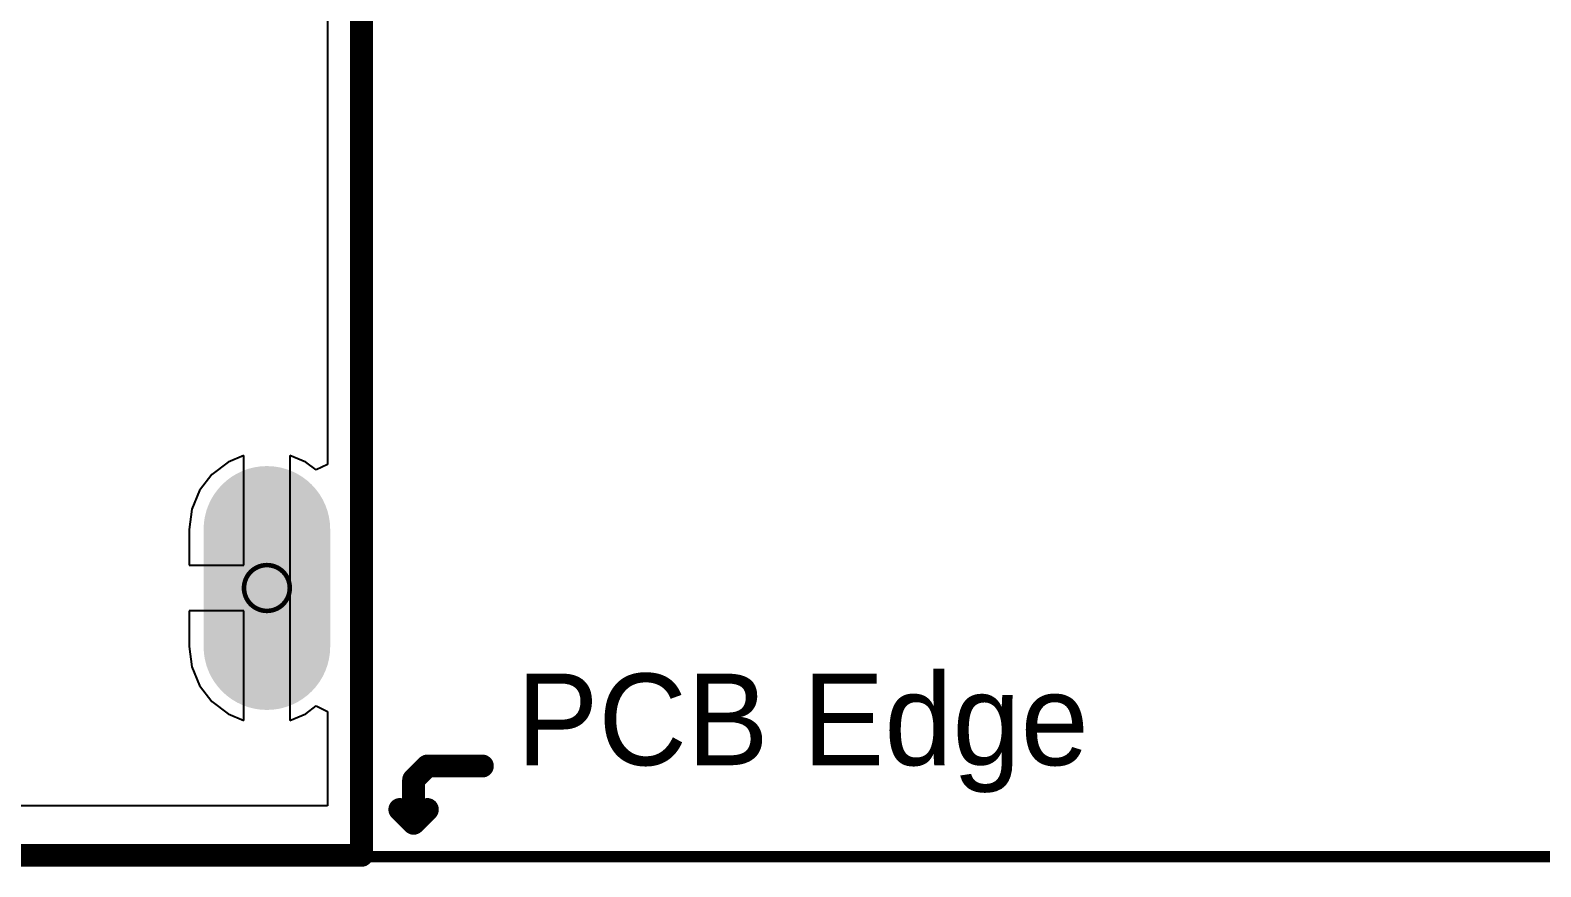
# Model space of a CAD drawing. Header units: millimetres. Extents: x -6 to 194, y -120 to 229.
# Drawn here: x 6.52 to 23.27, y -0.13 to 9.15 of the extents above; entities that cross this region are included whole.
import ezdxf

# ---------------------------------------------------------------- set-up
doc = ezdxf.new("R2010")
doc.units = ezdxf.units.MM
for name, color, linetype in [('BottomLayer', 5, 'Continuous'), ('BottomSolder', 6, 'Continuous'), ('DrillDrawing', 1, 'Continuous'), ('Mechanical2', 216, 'Continuous'), ('MultiLayer', 9, 'Continuous'), ('PadHoleLayer', 156, 'Continuous'), ('TopLayer', 1, 'Continuous'), ('TopOverlay', 2, 'Continuous'), ('TopSolder', 216, 'Continuous')]:
    doc.layers.add(name, color=color, linetype=linetype)

# ---------------------------------------------------------------- blocks, each defined once
blk = doc.blocks.new('U224_051N_3GRA035_11')
at = {"layer": 'BottomLayer'}
h = blk.add_hatch(color=5, dxfattribs=at)
edge = h.paths.add_edge_path()
edge.add_arc((-7.85, -4.95), 0.6, 180, 360)
edge.add_line((-7.25, -4.95), (-7.25, -3.65))
edge.add_arc((-7.85, -3.65), 0.6, 0, 180)
edge.add_line((-8.45, -3.65), (-8.45, -4.95))
at = {"layer": 'BottomSolder'}
h = blk.add_hatch(color=6, dxfattribs=at)
edge = h.paths.add_edge_path()
edge.add_arc((-7.85, -4.95), 0.702, 180, 360)
edge.add_line((-7.148, -4.95), (-7.148, -3.65))
edge.add_arc((-7.85, -3.65), 0.702, 0, 180)
edge.add_line((-8.552, -3.65), (-8.552, -4.95))
at = {"layer": 'MultiLayer'}
h = blk.add_hatch(color=9, dxfattribs=at)
edge = h.paths.add_edge_path()
edge.add_arc((-7.85, -4.95), 0.6, 180, 360)
edge.add_line((-7.25, -4.95), (-7.25, -3.65))
edge.add_arc((-7.85, -3.65), 0.6, 0, 180)
edge.add_line((-8.45, -3.65), (-8.45, -4.95))
at = {"layer": 'PadHoleLayer'}
h = blk.add_hatch(color=156, dxfattribs=at)
edge = h.paths.add_edge_path()
edge.add_arc((-7.85, -4.89), 0.36, 180, 360)
edge.add_line((-7.49, -4.89), (-7.49, -3.71))
edge.add_arc((-7.85, -3.71), 0.36, 0, 180)
edge.add_line((-8.21, -3.71), (-8.21, -4.89))
at = {"layer": 'TopLayer'}
h = blk.add_hatch(color=1, dxfattribs=at)
edge = h.paths.add_edge_path()
edge.add_arc((-7.85, -4.95), 0.6, 180, 360)
edge.add_line((-7.25, -4.95), (-7.25, -3.65))
edge.add_arc((-7.85, -3.65), 0.6, 0, 180)
edge.add_line((-8.45, -3.65), (-8.45, -4.95))
at = {"layer": 'TopSolder'}
h = blk.add_hatch(color=216, dxfattribs=at)
edge = h.paths.add_edge_path()
edge.add_arc((-7.85, -4.95), 0.702, 180, 360)
edge.add_line((-7.148, -4.95), (-7.148, -3.65))
edge.add_arc((-7.85, -3.65), 0.702, 0, 180)
edge.add_line((-8.552, -3.65), (-8.552, -4.95))
at = {"layer": 'TopOverlay'}
for points, const_width in [([(-6.8, -7.279), (-6.8, 3.471)], 0.127), ([(-6.223, -6.426), (-6.071, -6.274)], 0.254), ([(-6.071, -6.274), (-5.461, -6.274)], 0.254), ([(-6.223, -6.909), (-6.223, -6.426)], 0.254), ([(-6.375, -6.756), (-6.223, -6.909)], 0.254), ([(-6.223, -6.909), (-6.071, -6.756)], 0.254), ([(-8.25, -7.279), (-6.8, -7.279)], 0.127), ([(-6.8, -7.279), (6.8, -7.279)], 0.127)]:
    blk.add_lwpolyline(points, dxfattribs=dict(at, const_width=const_width))
for points, const_width in [([(-6.134, -6.274, 1), (-6.007, -6.274, 1)], 0.127), ([(-6.134, -6.274, 1), (-6.007, -6.274, 1)], 0.127), ([(-5.524, -6.274, 1), (-5.397, -6.274, 1)], 0.127), ([(-6.286, -6.426, 1), (-6.16, -6.426, 1)], 0.127), ([(-6.286, -6.426, 1), (-6.16, -6.426, 1)], 0.127), ([(-6.439, -6.756, 1), (-6.312, -6.756, 1)], 0.127), ([(-6.134, -6.756, 1), (-6.007, -6.756, 1)], 0.127), ([(-6.286, -6.909, 1), (-6.16, -6.909, 1)], 0.127), ([(-6.286, -6.909, 1), (-6.16, -6.909, 1)], 0.127), ([(-6.286, -6.909, 1), (-6.16, -6.909, 1)], 0.127), ([(-8.281, -7.279, 1), (-8.218, -7.279, 1)], 0.0635), ([(-6.832, -7.279, 1), (-6.768, -7.279, 1)], 0.0635), ([(-6.832, -7.279, 1), (-6.768, -7.279, 1)], 0.0635), ([(-6.832, -7.279, 1), (-6.768, -7.279, 1)], 0.0635)]:
    blk.add_lwpolyline(points, format="xyb", close=True, dxfattribs=dict(at, const_width=const_width))
blk.add_text('PCB Edge', height=1.016, rotation=360, dxfattribs=at).set_placement((-5.08, -6.265))

msp = doc.modelspace()

# ---------------------------------------------------------------- linework, layer by layer
at = {"layer": 'BottomLayer'}
for p, q in [((9.814, 9.693), (9.814, 4.335)), ((8.712, 4.36), (8.533, 4.224)), ((8.888, 4.434), (8.712, 4.36)), ((8.888, 3.218), (8.888, 4.434)), ((9.573, 4.36), (9.396, 4.434)), ((9.396, 4.434), (9.396, 2.964)), ((9.687, 4.273), (9.573, 4.36)), ((8.533, 4.224), (8.396, 4.045)), ((9.814, 4.335), (9.687, 4.273)), ((8.396, 4.045), (8.31, 3.837)), ((8.31, 3.837), (8.281, 3.614)), ((8.281, 3.614), (8.281, 3.218)), ((8.281, 3.218), (8.888, 3.218)), ((9.396, 2.964), (9.396, 1.495)), ((8.888, 2.71), (8.281, 2.71)), ((8.281, 2.71), (8.281, 2.314)), ((8.888, 1.495), (8.888, 2.71)), ((8.281, 2.314), (8.31, 2.091)), ((8.31, 2.091), (8.396, 1.884)), ((8.396, 1.884), (8.533, 1.705)), ((8.533, 1.705), (8.712, 1.568)), ((8.712, 1.568), (8.888, 1.495)), ((9.396, 1.495), (9.573, 1.568)), ((9.573, 1.568), (9.687, 1.656)), ((9.687, 1.656), (9.814, 1.593)), ((9.814, 1.593), (9.814, 0.549)), ((9.814, 0.549), (2.743, 0.549))]:
    msp.add_line(p, q, dxfattribs=at)
at = {"layer": 'DrillDrawing'}
for points, const_width in [([(9.396, 2.964, 1), (8.888, 2.964, 1)], 0.0508), ([(8.876, 2.964, 1), (8.901, 2.964, 1)], 0.0254), ([(9.384, 2.964, 1), (9.409, 2.964, 1)], 0.0254)]:
    msp.add_lwpolyline(points, format="xyb", close=True, dxfattribs=dict(at, const_width=const_width))
at = {"layer": 'Mechanical2', "const_width": 0.254}
for points in [[(10.192, 0), (10.192, 10.736)], [(0, 0), (10.192, 0)]]:
    msp.add_lwpolyline(points, dxfattribs=at)
at = {"layer": 'Mechanical2', "const_width": 0.127}
msp.add_lwpolyline([(10.129, 0, 1), (10.256, 0, 1)], format="xyb", close=True, dxfattribs=at)
msp.add_lwpolyline([(10.129, 0, 1), (10.256, 0, 1)], format="xyb", close=True, dxfattribs=at)
at = {"layer": 'TopLayer'}
for p, q in [((9.814, 9.693), (9.814, 4.335)), ((8.712, 4.36), (8.533, 4.224)), ((8.888, 4.434), (8.712, 4.36)), ((8.888, 3.218), (8.888, 4.434)), ((9.573, 4.36), (9.396, 4.434)), ((9.396, 4.434), (9.396, 2.964)), ((9.687, 4.273), (9.573, 4.36)), ((8.533, 4.224), (8.396, 4.045)), ((9.814, 4.335), (9.687, 4.273)), ((8.396, 4.045), (8.31, 3.837)), ((8.31, 3.837), (8.281, 3.614)), ((8.281, 3.614), (8.281, 3.218)), ((8.281, 3.218), (8.888, 3.218)), ((9.396, 2.964), (9.396, 1.495)), ((8.888, 2.71), (8.281, 2.71)), ((8.281, 2.71), (8.281, 2.314)), ((8.888, 1.495), (8.888, 2.71)), ((8.281, 2.314), (8.31, 2.091)), ((8.31, 2.091), (8.396, 1.884)), ((8.396, 1.884), (8.533, 1.705)), ((8.533, 1.705), (8.712, 1.568)), ((8.712, 1.568), (8.888, 1.495)), ((9.396, 1.495), (9.573, 1.568)), ((9.573, 1.568), (9.687, 1.656)), ((9.687, 1.656), (9.814, 1.593)), ((9.814, 1.593), (9.814, 0.549)), ((9.814, 0.549), (2.743, 0.549))]:
    msp.add_line(p, q, dxfattribs=at)

# ---------------------------------------------------------------- block references
msp.add_blockref('U224_051N_3GRA035_11', (16.992, 7.264))

doc.saveas('drawing.dxf')
